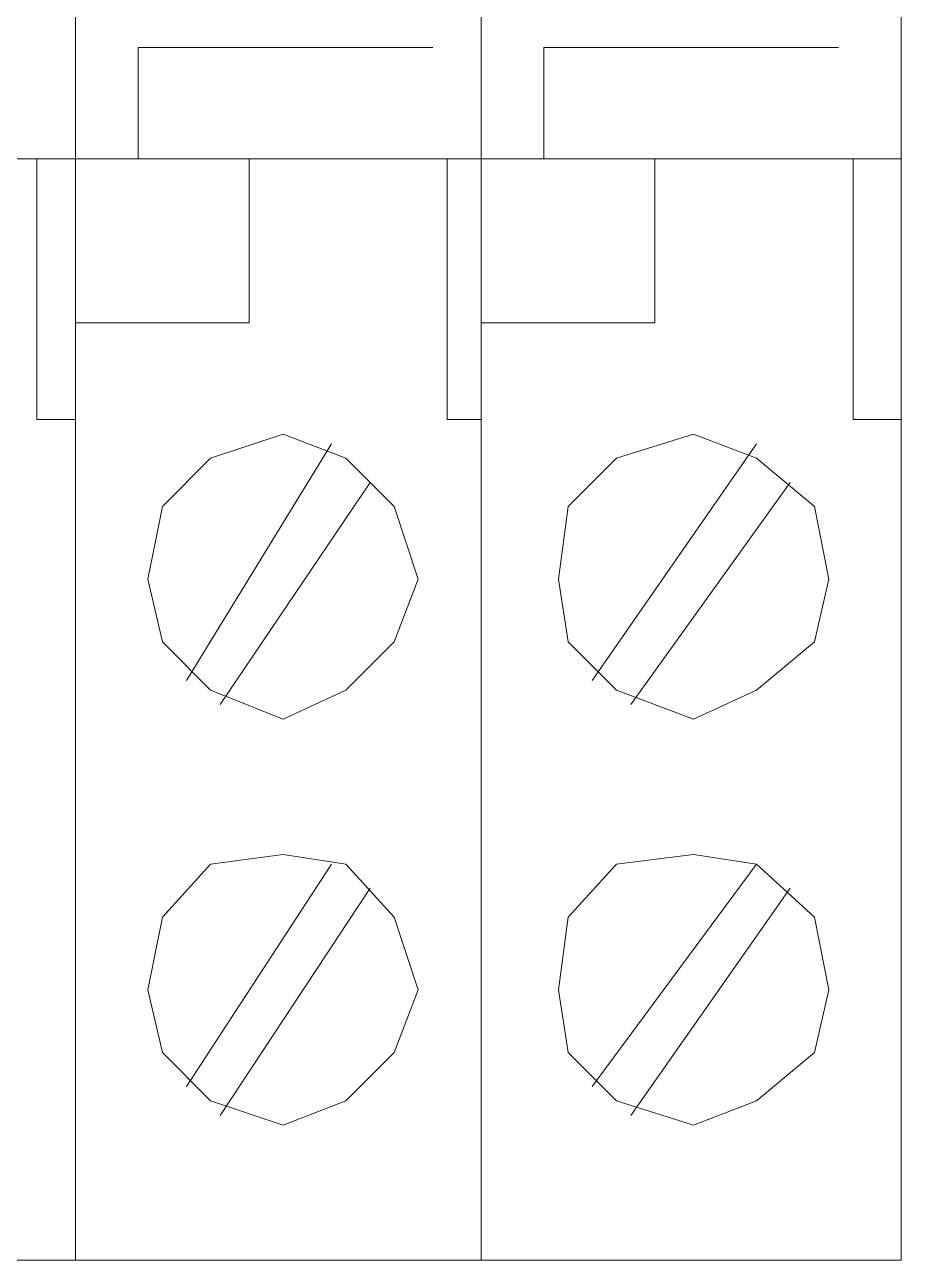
# Model space of a CAD drawing. Header units: millimetres. Extents: x 3 to 291, y 6 to 496.
# Drawn here: x 216.462 to 219.465, y 373.728 to 377.959 of the extents above; entities that cross this region are included whole.
import ezdxf

# ---------------------------------------------------------------- set-up
doc = ezdxf.new("R2010")
doc.units = ezdxf.units.MM
doc.layers.get('0').update_dxf_attribs({"linetype": 'CONTINUOUS'})

msp = doc.modelspace()

# ---------------------------------------------------------------- linework, layer by layer
at = {"color": 7, "linetype": 'Continuous', "lineweight": 20}
for points in [[(215.2297, 381.5533), (216.636, 381.5533), (216.636, 373.7277), (215.2297, 373.7277)], [(215.2297, 381.5533), (216.636, 381.5533), (216.636, 373.7277), (215.2297, 373.7277)], [(215.2297, 381.5533), (216.636, 381.5533), (216.636, 373.7277), (215.2297, 373.7277)], [(215.2297, 381.5533), (216.636, 381.5533), (216.636, 373.7277), (215.2297, 373.7277)], [(215.2297, 381.5533), (216.636, 381.5533), (216.636, 373.7277), (215.2297, 373.7277)], [(215.2297, 381.5533), (216.636, 381.5533), (216.636, 373.7277), (215.2297, 373.7277)], [(215.2297, 381.5533), (216.636, 381.5533), (216.636, 373.7277), (215.2297, 373.7277)], [(215.2297, 381.5533), (216.636, 381.5533), (216.636, 373.7277), (215.2297, 373.7277)], [(215.2297, 381.5533), (216.636, 381.5533), (216.636, 373.7277), (215.2297, 373.7277)], [(215.2297, 381.5533), (216.636, 381.5533), (216.636, 373.7277), (215.2297, 373.7277)], [(215.2297, 381.5533), (216.636, 381.5533), (216.636, 373.7277), (215.2297, 373.7277)], [(215.2297, 381.5533), (216.636, 381.5533), (216.636, 373.7277), (215.2297, 373.7277)], [(215.2297, 381.5533), (216.636, 381.5533), (216.636, 373.7277), (215.2297, 373.7277)], [(215.2297, 381.5533), (216.636, 381.5533), (216.636, 373.7277), (215.2297, 373.7277)], [(215.2297, 381.5533), (216.636, 381.5533), (216.636, 373.7277), (215.2297, 373.7277)], [(215.2297, 381.5533), (216.636, 381.5533), (216.636, 373.7277), (215.2297, 373.7277)], [(215.2297, 381.5533), (216.636, 381.5533), (216.636, 373.7277), (215.2297, 373.7277)], [(215.2297, 381.5533), (216.636, 381.5533), (216.636, 373.7277), (215.2297, 373.7277)], [(215.2297, 381.5533), (216.636, 381.5533), (216.636, 373.7277), (215.2297, 373.7277)], [(215.2297, 381.5533), (216.636, 381.5533), (216.636, 373.7277), (215.2297, 373.7277)], [(216.636, 381.5533), (218.0257, 381.5533), (218.0257, 373.7277), (216.636, 373.7277)], [(216.636, 381.5533), (218.0257, 381.5533), (218.0257, 373.7277), (216.636, 373.7277)], [(216.636, 381.5533), (218.0257, 381.5533), (218.0257, 373.7277), (216.636, 373.7277)], [(216.636, 381.5533), (218.0257, 381.5533), (218.0257, 373.7277), (216.636, 373.7277)], [(216.636, 381.5533), (218.0257, 381.5533), (218.0257, 373.7277), (216.636, 373.7277)], [(216.636, 381.5533), (218.0257, 381.5533), (218.0257, 373.7277), (216.636, 373.7277)], [(216.636, 381.5533), (218.0257, 381.5533), (218.0257, 373.7277), (216.636, 373.7277)], [(216.636, 381.5533), (218.0257, 381.5533), (218.0257, 373.7277), (216.636, 373.7277)], [(216.636, 381.5533), (218.0257, 381.5533), (218.0257, 373.7277), (216.636, 373.7277)], [(216.636, 381.5533), (218.0257, 381.5533), (218.0257, 373.7277), (216.636, 373.7277)], [(216.636, 381.5533), (218.0257, 381.5533), (218.0257, 373.7277), (216.636, 373.7277)], [(216.636, 381.5533), (218.0257, 381.5533), (218.0257, 373.7277), (216.636, 373.7277)], [(216.636, 381.5533), (218.0257, 381.5533), (218.0257, 373.7277), (216.636, 373.7277)], [(216.636, 381.5533), (218.0257, 381.5533), (218.0257, 373.7277), (216.636, 373.7277)], [(216.636, 381.5533), (218.0257, 381.5533), (218.0257, 373.7277), (216.636, 373.7277)], [(216.636, 381.5533), (218.0257, 381.5533), (218.0257, 373.7277), (216.636, 373.7277)], [(216.636, 381.5533), (218.0257, 381.5533), (218.0257, 373.7277), (216.636, 373.7277)], [(216.636, 381.5533), (218.0257, 381.5533), (218.0257, 373.7277), (216.636, 373.7277)], [(216.636, 381.5533), (218.0257, 381.5533), (218.0257, 373.7277), (216.636, 373.7277)], [(216.636, 381.5533), (218.0257, 381.5533), (218.0257, 373.7277), (216.636, 373.7277)], [(218.0257, 381.5533), (219.4651, 381.5533), (219.4651, 373.7277), (218.0257, 373.7277)], [(218.0257, 381.5533), (219.4651, 381.5533), (219.4651, 373.7277), (218.0257, 373.7277)], [(218.0257, 381.5533), (219.4651, 381.5533), (219.4651, 373.7277), (218.0257, 373.7277)], [(218.0257, 381.5533), (219.4651, 381.5533), (219.4651, 373.7277), (218.0257, 373.7277)], [(218.0257, 381.5533), (219.4651, 381.5533), (219.4651, 373.7277), (218.0257, 373.7277)], [(218.0257, 381.5533), (219.4651, 381.5533), (219.4651, 373.7277), (218.0257, 373.7277)], [(218.0257, 381.5533), (219.4651, 381.5533), (219.4651, 373.7277), (218.0257, 373.7277)], [(218.0257, 381.5533), (219.4651, 381.5533), (219.4651, 373.7277), (218.0257, 373.7277)], [(218.0257, 381.5533), (219.4651, 381.5533), (219.4651, 373.7277), (218.0257, 373.7277)], [(218.0257, 381.5533), (219.4651, 381.5533), (219.4651, 373.7277), (218.0257, 373.7277)], [(218.0257, 381.5533), (219.4651, 381.5533), (219.4651, 373.7277), (218.0257, 373.7277)], [(218.0257, 381.5533), (219.4651, 381.5533), (219.4651, 373.7277), (218.0257, 373.7277)], [(218.0257, 381.5533), (219.4651, 381.5533), (219.4651, 373.7277), (218.0257, 373.7277)], [(218.0257, 381.5533), (219.4651, 381.5533), (219.4651, 373.7277), (218.0257, 373.7277)], [(218.0257, 381.5533), (219.4651, 381.5533), (219.4651, 373.7277), (218.0257, 373.7277)], [(218.0257, 381.5533), (219.4651, 381.5533), (219.4651, 373.7277), (218.0257, 373.7277)], [(218.0257, 381.5533), (219.4651, 381.5533), (219.4651, 373.7277), (218.0257, 373.7277)], [(218.0257, 381.5533), (219.4651, 381.5533), (219.4651, 373.7277), (218.0257, 373.7277)], [(218.0257, 381.5533), (219.4651, 381.5533), (219.4651, 373.7277), (218.0257, 373.7277)], [(218.0257, 381.5533), (219.4651, 381.5533), (219.4651, 373.7277), (218.0257, 373.7277)], [(215.2297, 373.7277), (216.636, 373.7277), (216.636, 377.4998), (215.2297, 377.4998)], [(215.2297, 373.7277), (216.636, 373.7277), (216.636, 377.4998), (215.2297, 377.4998)], [(215.2297, 373.7277), (216.636, 373.7277), (216.636, 377.4998), (215.2297, 377.4998)], [(215.2297, 373.7277), (216.636, 373.7277), (216.636, 377.4998), (215.2297, 377.4998)], [(215.2297, 373.7277), (216.636, 373.7277), (216.636, 377.4998), (215.2297, 377.4998)], [(215.2297, 373.7277), (216.636, 373.7277), (216.636, 377.4998), (215.2297, 377.4998)], [(215.2297, 373.7277), (216.636, 373.7277), (216.636, 377.4998), (215.2297, 377.4998)], [(215.2297, 373.7277), (216.636, 373.7277), (216.636, 377.4998), (215.2297, 377.4998)], [(215.2297, 373.7277), (216.636, 373.7277), (216.636, 377.4998), (215.2297, 377.4998)], [(215.2297, 373.7277), (216.636, 373.7277), (216.636, 377.4998), (215.2297, 377.4998)], [(215.2297, 373.7277), (216.636, 373.7277), (216.636, 377.4998), (215.2297, 377.4998)], [(215.2297, 373.7277), (216.636, 373.7277), (216.636, 377.4998), (215.2297, 377.4998)], [(215.2297, 373.7277), (216.636, 373.7277), (216.636, 377.4998), (215.2297, 377.4998)], [(215.2297, 373.7277), (216.636, 373.7277), (216.636, 377.4998), (215.2297, 377.4998)], [(215.2297, 373.7277), (216.636, 373.7277), (216.636, 377.4998), (215.2297, 377.4998)], [(215.2297, 373.7277), (216.636, 373.7277), (216.636, 377.4998), (215.2297, 377.4998)], [(215.2297, 373.7277), (216.636, 373.7277), (216.636, 377.4998), (215.2297, 377.4998)], [(215.2297, 373.7277), (216.636, 373.7277), (216.636, 377.4998), (215.2297, 377.4998)], [(215.2297, 373.7277), (216.636, 373.7277), (216.636, 377.4998), (215.2297, 377.4998)], [(215.2297, 373.7277), (216.636, 373.7277), (216.636, 377.4998), (215.2297, 377.4998)], [(216.636, 377.4998), (216.5036, 377.4998), (216.5036, 376.6064), (216.636, 376.6064)], [(216.636, 377.4998), (216.5036, 377.4998), (216.5036, 376.6064), (216.636, 376.6064)], [(216.636, 377.4998), (216.5036, 377.4998), (216.5036, 376.6064), (216.636, 376.6064)], [(216.636, 377.4998), (216.5036, 377.4998), (216.5036, 376.6064), (216.636, 376.6064)], [(216.636, 377.4998), (216.5036, 377.4998), (216.5036, 376.6064), (216.636, 376.6064)], [(216.636, 377.4998), (216.5036, 377.4998), (216.5036, 376.6064), (216.636, 376.6064)], [(216.636, 377.4998), (216.5036, 377.4998), (216.5036, 376.6064), (216.636, 376.6064)], [(216.636, 377.4998), (216.5036, 377.4998), (216.5036, 376.6064), (216.636, 376.6064)], [(216.636, 377.4998), (216.5036, 377.4998), (216.5036, 376.6064), (216.636, 376.6064)], [(216.636, 377.4998), (216.5036, 377.4998), (216.5036, 376.6064), (216.636, 376.6064)], [(216.636, 377.4998), (216.5036, 377.4998), (216.5036, 376.6064), (216.636, 376.6064)], [(216.636, 377.4998), (216.5036, 377.4998), (216.5036, 376.6064), (216.636, 376.6064)], [(216.636, 377.4998), (216.5036, 377.4998), (216.5036, 376.6064), (216.636, 376.6064)], [(216.636, 377.4998), (216.5036, 377.4998), (216.5036, 376.6064), (216.636, 376.6064)], [(216.636, 377.4998), (216.5036, 377.4998), (216.5036, 376.6064), (216.636, 376.6064)], [(216.636, 377.4998), (216.5036, 377.4998), (216.5036, 376.6064), (216.636, 376.6064)], [(216.636, 377.4998), (216.5036, 377.4998), (216.5036, 376.6064), (216.636, 376.6064)], [(216.636, 377.4998), (216.5036, 377.4998), (216.5036, 376.6064), (216.636, 376.6064)], [(216.636, 377.4998), (216.5036, 377.4998), (216.5036, 376.6064), (216.636, 376.6064)], [(216.636, 377.4998), (216.5036, 377.4998), (216.5036, 376.6064), (216.636, 376.6064)], [(216.636, 373.7277), (218.0257, 373.7277), (218.0257, 377.4998), (216.636, 377.4998)], [(216.636, 377.4998), (217.2316, 377.4998), (217.2316, 376.9373), (216.636, 376.9373)], [(216.636, 373.7277), (218.0257, 373.7277), (218.0257, 377.4998), (216.636, 377.4998)], [(216.636, 377.4998), (217.2316, 377.4998), (217.2316, 376.9373), (216.636, 376.9373)], [(216.636, 373.7277), (218.0257, 373.7277), (218.0257, 377.4998), (216.636, 377.4998)], [(216.636, 377.4998), (217.2316, 377.4998), (217.2316, 376.9373), (216.636, 376.9373)], [(216.636, 373.7277), (218.0257, 373.7277), (218.0257, 377.4998), (216.636, 377.4998)], [(216.636, 377.4998), (217.2316, 377.4998), (217.2316, 376.9373), (216.636, 376.9373)], [(216.636, 373.7277), (218.0257, 373.7277), (218.0257, 377.4998), (216.636, 377.4998)], [(216.636, 377.4998), (217.2316, 377.4998), (217.2316, 376.9373), (216.636, 376.9373)], [(216.636, 373.7277), (218.0257, 373.7277), (218.0257, 377.4998), (216.636, 377.4998)], [(216.636, 377.4998), (217.2316, 377.4998), (217.2316, 376.9373), (216.636, 376.9373)], [(216.636, 373.7277), (218.0257, 373.7277), (218.0257, 377.4998), (216.636, 377.4998)], [(216.636, 377.4998), (217.2316, 377.4998), (217.2316, 376.9373), (216.636, 376.9373)], [(216.636, 373.7277), (218.0257, 373.7277), (218.0257, 377.4998), (216.636, 377.4998)], [(216.636, 377.4998), (217.2316, 377.4998), (217.2316, 376.9373), (216.636, 376.9373)], [(216.636, 373.7277), (218.0257, 373.7277), (218.0257, 377.4998), (216.636, 377.4998)], [(216.636, 377.4998), (217.2316, 377.4998), (217.2316, 376.9373), (216.636, 376.9373)], [(216.636, 373.7277), (218.0257, 373.7277), (218.0257, 377.4998), (216.636, 377.4998)], [(216.636, 377.4998), (217.2316, 377.4998), (217.2316, 376.9373), (216.636, 376.9373)], [(216.636, 373.7277), (218.0257, 373.7277), (218.0257, 377.4998), (216.636, 377.4998)], [(216.636, 377.4998), (217.2316, 377.4998), (217.2316, 376.9373), (216.636, 376.9373)], [(216.636, 373.7277), (218.0257, 373.7277), (218.0257, 377.4998), (216.636, 377.4998)], [(216.636, 377.4998), (217.2316, 377.4998), (217.2316, 376.9373), (216.636, 376.9373)], [(216.636, 373.7277), (218.0257, 373.7277), (218.0257, 377.4998), (216.636, 377.4998)], [(216.636, 377.4998), (217.2316, 377.4998), (217.2316, 376.9373), (216.636, 376.9373)], [(216.636, 373.7277), (218.0257, 373.7277), (218.0257, 377.4998), (216.636, 377.4998)], [(216.636, 377.4998), (217.2316, 377.4998), (217.2316, 376.9373), (216.636, 376.9373)], [(216.636, 373.7277), (218.0257, 373.7277), (218.0257, 377.4998), (216.636, 377.4998)], [(216.636, 377.4998), (217.2316, 377.4998), (217.2316, 376.9373), (216.636, 376.9373)], [(216.636, 373.7277), (218.0257, 373.7277), (218.0257, 377.4998), (216.636, 377.4998)], [(216.636, 377.4998), (217.2316, 377.4998), (217.2316, 376.9373), (216.636, 376.9373)], [(216.636, 373.7277), (218.0257, 373.7277), (218.0257, 377.4998), (216.636, 377.4998)], [(216.636, 377.4998), (217.2316, 377.4998), (217.2316, 376.9373), (216.636, 376.9373)], [(216.636, 373.7277), (218.0257, 373.7277), (218.0257, 377.4998), (216.636, 377.4998)], [(216.636, 377.4998), (217.2316, 377.4998), (217.2316, 376.9373), (216.636, 376.9373)], [(216.636, 373.7277), (218.0257, 373.7277), (218.0257, 377.4998), (216.636, 377.4998)], [(216.636, 377.4998), (217.2316, 377.4998), (217.2316, 376.9373), (216.636, 376.9373)], [(216.636, 373.7277), (218.0257, 373.7277), (218.0257, 377.4998), (216.636, 377.4998)], [(216.636, 377.4998), (217.2316, 377.4998), (217.2316, 376.9373), (216.636, 376.9373)], [(218.0257, 377.4998), (217.9099, 377.4998), (217.9099, 376.6064), (218.0257, 376.6064)], [(218.0257, 377.4998), (217.9099, 377.4998), (217.9099, 376.6064), (218.0257, 376.6064)], [(218.0257, 377.4998), (217.9099, 377.4998), (217.9099, 376.6064), (218.0257, 376.6064)], [(218.0257, 377.4998), (217.9099, 377.4998), (217.9099, 376.6064), (218.0257, 376.6064)], [(218.0257, 377.4998), (217.9099, 377.4998), (217.9099, 376.6064), (218.0257, 376.6064)], [(218.0257, 377.4998), (217.9099, 377.4998), (217.9099, 376.6064), (218.0257, 376.6064)], [(218.0257, 377.4998), (217.9099, 377.4998), (217.9099, 376.6064), (218.0257, 376.6064)], [(218.0257, 377.4998), (217.9099, 377.4998), (217.9099, 376.6064), (218.0257, 376.6064)], [(218.0257, 377.4998), (217.9099, 377.4998), (217.9099, 376.6064), (218.0257, 376.6064)], [(218.0257, 377.4998), (217.9099, 377.4998), (217.9099, 376.6064), (218.0257, 376.6064)], [(218.0257, 377.4998), (217.9099, 377.4998), (217.9099, 376.6064), (218.0257, 376.6064)], [(218.0257, 377.4998), (217.9099, 377.4998), (217.9099, 376.6064), (218.0257, 376.6064)], [(218.0257, 377.4998), (217.9099, 377.4998), (217.9099, 376.6064), (218.0257, 376.6064)], [(218.0257, 377.4998), (217.9099, 377.4998), (217.9099, 376.6064), (218.0257, 376.6064)], [(218.0257, 377.4998), (217.9099, 377.4998), (217.9099, 376.6064), (218.0257, 376.6064)], [(218.0257, 377.4998), (217.9099, 377.4998), (217.9099, 376.6064), (218.0257, 376.6064)], [(218.0257, 377.4998), (217.9099, 377.4998), (217.9099, 376.6064), (218.0257, 376.6064)], [(218.0257, 377.4998), (217.9099, 377.4998), (217.9099, 376.6064), (218.0257, 376.6064)], [(218.0257, 377.4998), (217.9099, 377.4998), (217.9099, 376.6064), (218.0257, 376.6064)], [(218.0257, 377.4998), (217.9099, 377.4998), (217.9099, 376.6064), (218.0257, 376.6064)], [(218.0257, 373.7277), (219.4651, 373.7277), (219.4651, 377.4998), (218.0257, 377.4998)], [(218.0257, 377.4998), (218.6213, 377.4998), (218.6213, 376.9373), (218.0257, 376.9373)], [(218.0257, 373.7277), (219.4651, 373.7277), (219.4651, 377.4998), (218.0257, 377.4998)], [(218.0257, 377.4998), (218.6213, 377.4998), (218.6213, 376.9373), (218.0257, 376.9373)], [(218.0257, 373.7277), (219.4651, 373.7277), (219.4651, 377.4998), (218.0257, 377.4998)], [(218.0257, 377.4998), (218.6213, 377.4998), (218.6213, 376.9373), (218.0257, 376.9373)], [(218.0257, 373.7277), (219.4651, 373.7277), (219.4651, 377.4998), (218.0257, 377.4998)], [(218.0257, 377.4998), (218.6213, 377.4998), (218.6213, 376.9373), (218.0257, 376.9373)], [(218.0257, 373.7277), (219.4651, 373.7277), (219.4651, 377.4998), (218.0257, 377.4998)], [(218.0257, 377.4998), (218.6213, 377.4998), (218.6213, 376.9373), (218.0257, 376.9373)], [(218.0257, 373.7277), (219.4651, 373.7277), (219.4651, 377.4998), (218.0257, 377.4998)], [(218.0257, 377.4998), (218.6213, 377.4998), (218.6213, 376.9373), (218.0257, 376.9373)], [(218.0257, 373.7277), (219.4651, 373.7277), (219.4651, 377.4998), (218.0257, 377.4998)], [(218.0257, 377.4998), (218.6213, 377.4998), (218.6213, 376.9373), (218.0257, 376.9373)], [(218.0257, 373.7277), (219.4651, 373.7277), (219.4651, 377.4998), (218.0257, 377.4998)], [(218.0257, 377.4998), (218.6213, 377.4998), (218.6213, 376.9373), (218.0257, 376.9373)], [(218.0257, 373.7277), (219.4651, 373.7277), (219.4651, 377.4998), (218.0257, 377.4998)], [(218.0257, 377.4998), (218.6213, 377.4998), (218.6213, 376.9373), (218.0257, 376.9373)], [(218.0257, 373.7277), (219.4651, 373.7277), (219.4651, 377.4998), (218.0257, 377.4998)], [(218.0257, 377.4998), (218.6213, 377.4998), (218.6213, 376.9373), (218.0257, 376.9373)], [(218.0257, 373.7277), (219.4651, 373.7277), (219.4651, 377.4998), (218.0257, 377.4998)], [(218.0257, 377.4998), (218.6213, 377.4998), (218.6213, 376.9373), (218.0257, 376.9373)], [(218.0257, 373.7277), (219.4651, 373.7277), (219.4651, 377.4998), (218.0257, 377.4998)], [(218.0257, 377.4998), (218.6213, 377.4998), (218.6213, 376.9373), (218.0257, 376.9373)], [(218.0257, 373.7277), (219.4651, 373.7277), (219.4651, 377.4998), (218.0257, 377.4998)], [(218.0257, 377.4998), (218.6213, 377.4998), (218.6213, 376.9373), (218.0257, 376.9373)], [(218.0257, 373.7277), (219.4651, 373.7277), (219.4651, 377.4998), (218.0257, 377.4998)], [(218.0257, 377.4998), (218.6213, 377.4998), (218.6213, 376.9373), (218.0257, 376.9373)], [(218.0257, 373.7277), (219.4651, 373.7277), (219.4651, 377.4998), (218.0257, 377.4998)], [(218.0257, 377.4998), (218.6213, 377.4998), (218.6213, 376.9373), (218.0257, 376.9373)], [(218.0257, 373.7277), (219.4651, 373.7277), (219.4651, 377.4998), (218.0257, 377.4998)], [(218.0257, 377.4998), (218.6213, 377.4998), (218.6213, 376.9373), (218.0257, 376.9373)], [(218.0257, 373.7277), (219.4651, 373.7277), (219.4651, 377.4998), (218.0257, 377.4998)], [(218.0257, 377.4998), (218.6213, 377.4998), (218.6213, 376.9373), (218.0257, 376.9373)], [(218.0257, 373.7277), (219.4651, 373.7277), (219.4651, 377.4998), (218.0257, 377.4998)], [(218.0257, 377.4998), (218.6213, 377.4998), (218.6213, 376.9373), (218.0257, 376.9373)], [(218.0257, 373.7277), (219.4651, 373.7277), (219.4651, 377.4998), (218.0257, 377.4998)], [(218.0257, 377.4998), (218.6213, 377.4998), (218.6213, 376.9373), (218.0257, 376.9373)], [(218.0257, 373.7277), (219.4651, 373.7277), (219.4651, 377.4998), (218.0257, 377.4998)], [(218.0257, 377.4998), (218.6213, 377.4998), (218.6213, 376.9373), (218.0257, 376.9373)], [(219.4651, 377.4998), (219.2997, 377.4998), (219.2997, 376.6064), (219.4651, 376.6064)], [(219.4651, 377.4998), (219.2997, 377.4998), (219.2997, 376.6064), (219.4651, 376.6064)], [(219.4651, 377.4998), (219.2997, 377.4998), (219.2997, 376.6064), (219.4651, 376.6064)], [(219.4651, 377.4998), (219.2997, 377.4998), (219.2997, 376.6064), (219.4651, 376.6064)], [(219.4651, 377.4998), (219.2997, 377.4998), (219.2997, 376.6064), (219.4651, 376.6064)], [(219.4651, 377.4998), (219.2997, 377.4998), (219.2997, 376.6064), (219.4651, 376.6064)], [(219.4651, 377.4998), (219.2997, 377.4998), (219.2997, 376.6064), (219.4651, 376.6064)], [(219.4651, 377.4998), (219.2997, 377.4998), (219.2997, 376.6064), (219.4651, 376.6064)], [(219.4651, 377.4998), (219.2997, 377.4998), (219.2997, 376.6064), (219.4651, 376.6064)], [(219.4651, 377.4998), (219.2997, 377.4998), (219.2997, 376.6064), (219.4651, 376.6064)], [(219.4651, 377.4998), (219.2997, 377.4998), (219.2997, 376.6064), (219.4651, 376.6064)], [(219.4651, 377.4998), (219.2997, 377.4998), (219.2997, 376.6064), (219.4651, 376.6064)], [(219.4651, 377.4998), (219.2997, 377.4998), (219.2997, 376.6064), (219.4651, 376.6064)], [(219.4651, 377.4998), (219.2997, 377.4998), (219.2997, 376.6064), (219.4651, 376.6064)], [(219.4651, 377.4998), (219.2997, 377.4998), (219.2997, 376.6064), (219.4651, 376.6064)], [(219.4651, 377.4998), (219.2997, 377.4998), (219.2997, 376.6064), (219.4651, 376.6064)], [(219.4651, 377.4998), (219.2997, 377.4998), (219.2997, 376.6064), (219.4651, 376.6064)], [(219.4651, 377.4998), (219.2997, 377.4998), (219.2997, 376.6064), (219.4651, 376.6064)], [(219.4651, 377.4998), (219.2997, 377.4998), (219.2997, 376.6064), (219.4651, 376.6064)], [(219.4651, 377.4998), (219.2997, 377.4998), (219.2997, 376.6064), (219.4651, 376.6064)], [(217.8106, 376.0605), (217.7279, 376.3086), (217.5625, 376.4741), (217.3474, 376.5568), (217.0992, 376.4741), (216.9338, 376.3086), (216.8841, 376.0605), (216.9338, 375.8454), (217.0992, 375.6799), (217.3474, 375.5807), (217.5625, 375.6799), (217.7279, 375.8454)], [(217.8106, 376.0605), (217.7279, 376.3086), (217.5625, 376.4741), (217.3474, 376.5568), (217.0992, 376.4741), (216.9338, 376.3086), (216.8841, 376.0605), (216.9338, 375.8454), (217.0992, 375.6799), (217.3474, 375.5807), (217.5625, 375.6799), (217.7279, 375.8454)], [(217.8106, 376.0605), (217.7279, 376.3086), (217.5625, 376.4741), (217.3474, 376.5568), (217.0992, 376.4741), (216.9338, 376.3086), (216.8841, 376.0605), (216.9338, 375.8454), (217.0992, 375.6799), (217.3474, 375.5807), (217.5625, 375.6799), (217.7279, 375.8454)], [(217.8106, 376.0605), (217.7279, 376.3086), (217.5625, 376.4741), (217.3474, 376.5568), (217.0992, 376.4741), (216.9338, 376.3086), (216.8841, 376.0605), (216.9338, 375.8454), (217.0992, 375.6799), (217.3474, 375.5807), (217.5625, 375.6799), (217.7279, 375.8454)], [(217.8106, 376.0605), (217.7279, 376.3086), (217.5625, 376.4741), (217.3474, 376.5568), (217.0992, 376.4741), (216.9338, 376.3086), (216.8841, 376.0605), (216.9338, 375.8454), (217.0992, 375.6799), (217.3474, 375.5807), (217.5625, 375.6799), (217.7279, 375.8454)], [(217.8106, 376.0605), (217.7279, 376.3086), (217.5625, 376.4741), (217.3474, 376.5568), (217.0992, 376.4741), (216.9338, 376.3086), (216.8841, 376.0605), (216.9338, 375.8454), (217.0992, 375.6799), (217.3474, 375.5807), (217.5625, 375.6799), (217.7279, 375.8454)], [(217.8106, 376.0605), (217.7279, 376.3086), (217.5625, 376.4741), (217.3474, 376.5568), (217.0992, 376.4741), (216.9338, 376.3086), (216.8841, 376.0605), (216.9338, 375.8454), (217.0992, 375.6799), (217.3474, 375.5807), (217.5625, 375.6799), (217.7279, 375.8454)], [(217.8106, 376.0605), (217.7279, 376.3086), (217.5625, 376.4741), (217.3474, 376.5568), (217.0992, 376.4741), (216.9338, 376.3086), (216.8841, 376.0605), (216.9338, 375.8454), (217.0992, 375.6799), (217.3474, 375.5807), (217.5625, 375.6799), (217.7279, 375.8454)], [(217.8106, 376.0605), (217.7279, 376.3086), (217.5625, 376.4741), (217.3474, 376.5568), (217.0992, 376.4741), (216.9338, 376.3086), (216.8841, 376.0605), (216.9338, 375.8454), (217.0992, 375.6799), (217.3474, 375.5807), (217.5625, 375.6799), (217.7279, 375.8454)], [(217.8106, 376.0605), (217.7279, 376.3086), (217.5625, 376.4741), (217.3474, 376.5568), (217.0992, 376.4741), (216.9338, 376.3086), (216.8841, 376.0605), (216.9338, 375.8454), (217.0992, 375.6799), (217.3474, 375.5807), (217.5625, 375.6799), (217.7279, 375.8454)], [(217.8106, 376.0605), (217.7279, 376.3086), (217.5625, 376.4741), (217.3474, 376.5568), (217.0992, 376.4741), (216.9338, 376.3086), (216.8841, 376.0605), (216.9338, 375.8454), (217.0992, 375.6799), (217.3474, 375.5807), (217.5625, 375.6799), (217.7279, 375.8454)], [(217.8106, 376.0605), (217.7279, 376.3086), (217.5625, 376.4741), (217.3474, 376.5568), (217.0992, 376.4741), (216.9338, 376.3086), (216.8841, 376.0605), (216.9338, 375.8454), (217.0992, 375.6799), (217.3474, 375.5807), (217.5625, 375.6799), (217.7279, 375.8454)], [(217.8106, 376.0605), (217.7279, 376.3086), (217.5625, 376.4741), (217.3474, 376.5568), (217.0992, 376.4741), (216.9338, 376.3086), (216.8841, 376.0605), (216.9338, 375.8454), (217.0992, 375.6799), (217.3474, 375.5807), (217.5625, 375.6799), (217.7279, 375.8454)], [(217.8106, 376.0605), (217.7279, 376.3086), (217.5625, 376.4741), (217.3474, 376.5568), (217.0992, 376.4741), (216.9338, 376.3086), (216.8841, 376.0605), (216.9338, 375.8454), (217.0992, 375.6799), (217.3474, 375.5807), (217.5625, 375.6799), (217.7279, 375.8454)], [(217.8106, 376.0605), (217.7279, 376.3086), (217.5625, 376.4741), (217.3474, 376.5568), (217.0992, 376.4741), (216.9338, 376.3086), (216.8841, 376.0605), (216.9338, 375.8454), (217.0992, 375.6799), (217.3474, 375.5807), (217.5625, 375.6799), (217.7279, 375.8454)], [(217.8106, 376.0605), (217.7279, 376.3086), (217.5625, 376.4741), (217.3474, 376.5568), (217.0992, 376.4741), (216.9338, 376.3086), (216.8841, 376.0605), (216.9338, 375.8454), (217.0992, 375.6799), (217.3474, 375.5807), (217.5625, 375.6799), (217.7279, 375.8454)], [(217.8106, 376.0605), (217.7279, 376.3086), (217.5625, 376.4741), (217.3474, 376.5568), (217.0992, 376.4741), (216.9338, 376.3086), (216.8841, 376.0605), (216.9338, 375.8454), (217.0992, 375.6799), (217.3474, 375.5807), (217.5625, 375.6799), (217.7279, 375.8454)], [(217.8106, 376.0605), (217.7279, 376.3086), (217.5625, 376.4741), (217.3474, 376.5568), (217.0992, 376.4741), (216.9338, 376.3086), (216.8841, 376.0605), (216.9338, 375.8454), (217.0992, 375.6799), (217.3474, 375.5807), (217.5625, 375.6799), (217.7279, 375.8454)], [(217.8106, 376.0605), (217.7279, 376.3086), (217.5625, 376.4741), (217.3474, 376.5568), (217.0992, 376.4741), (216.9338, 376.3086), (216.8841, 376.0605), (216.9338, 375.8454), (217.0992, 375.6799), (217.3474, 375.5807), (217.5625, 375.6799), (217.7279, 375.8454)], [(217.8106, 376.0605), (217.7279, 376.3086), (217.5625, 376.4741), (217.3474, 376.5568), (217.0992, 376.4741), (216.9338, 376.3086), (216.8841, 376.0605), (216.9338, 375.8454), (217.0992, 375.6799), (217.3474, 375.5807), (217.5625, 375.6799), (217.7279, 375.8454)], [(219.2169, 376.0605), (219.1673, 376.3086), (218.9688, 376.4741), (218.7537, 376.5568), (218.489, 376.4741), (218.3235, 376.3086), (218.2904, 376.0605), (218.3235, 375.8454), (218.489, 375.6799), (218.7537, 375.5807), (218.9688, 375.6799), (219.1673, 375.8454)], [(219.2169, 376.0605), (219.1673, 376.3086), (218.9688, 376.4741), (218.7537, 376.5568), (218.489, 376.4741), (218.3235, 376.3086), (218.2904, 376.0605), (218.3235, 375.8454), (218.489, 375.6799), (218.7537, 375.5807), (218.9688, 375.6799), (219.1673, 375.8454)], [(219.2169, 376.0605), (219.1673, 376.3086), (218.9688, 376.4741), (218.7537, 376.5568), (218.489, 376.4741), (218.3235, 376.3086), (218.2904, 376.0605), (218.3235, 375.8454), (218.489, 375.6799), (218.7537, 375.5807), (218.9688, 375.6799), (219.1673, 375.8454)], [(219.2169, 376.0605), (219.1673, 376.3086), (218.9688, 376.4741), (218.7537, 376.5568), (218.489, 376.4741), (218.3235, 376.3086), (218.2904, 376.0605), (218.3235, 375.8454), (218.489, 375.6799), (218.7537, 375.5807), (218.9688, 375.6799), (219.1673, 375.8454)], [(219.2169, 376.0605), (219.1673, 376.3086), (218.9688, 376.4741), (218.7537, 376.5568), (218.489, 376.4741), (218.3235, 376.3086), (218.2904, 376.0605), (218.3235, 375.8454), (218.489, 375.6799), (218.7537, 375.5807), (218.9688, 375.6799), (219.1673, 375.8454)], [(219.2169, 376.0605), (219.1673, 376.3086), (218.9688, 376.4741), (218.7537, 376.5568), (218.489, 376.4741), (218.3235, 376.3086), (218.2904, 376.0605), (218.3235, 375.8454), (218.489, 375.6799), (218.7537, 375.5807), (218.9688, 375.6799), (219.1673, 375.8454)], [(219.2169, 376.0605), (219.1673, 376.3086), (218.9688, 376.4741), (218.7537, 376.5568), (218.489, 376.4741), (218.3235, 376.3086), (218.2904, 376.0605), (218.3235, 375.8454), (218.489, 375.6799), (218.7537, 375.5807), (218.9688, 375.6799), (219.1673, 375.8454)], [(219.2169, 376.0605), (219.1673, 376.3086), (218.9688, 376.4741), (218.7537, 376.5568), (218.489, 376.4741), (218.3235, 376.3086), (218.2904, 376.0605), (218.3235, 375.8454), (218.489, 375.6799), (218.7537, 375.5807), (218.9688, 375.6799), (219.1673, 375.8454)], [(219.2169, 376.0605), (219.1673, 376.3086), (218.9688, 376.4741), (218.7537, 376.5568), (218.489, 376.4741), (218.3235, 376.3086), (218.2904, 376.0605), (218.3235, 375.8454), (218.489, 375.6799), (218.7537, 375.5807), (218.9688, 375.6799), (219.1673, 375.8454)], [(219.2169, 376.0605), (219.1673, 376.3086), (218.9688, 376.4741), (218.7537, 376.5568), (218.489, 376.4741), (218.3235, 376.3086), (218.2904, 376.0605), (218.3235, 375.8454), (218.489, 375.6799), (218.7537, 375.5807), (218.9688, 375.6799), (219.1673, 375.8454)], [(219.2169, 376.0605), (219.1673, 376.3086), (218.9688, 376.4741), (218.7537, 376.5568), (218.489, 376.4741), (218.3235, 376.3086), (218.2904, 376.0605), (218.3235, 375.8454), (218.489, 375.6799), (218.7537, 375.5807), (218.9688, 375.6799), (219.1673, 375.8454)], [(219.2169, 376.0605), (219.1673, 376.3086), (218.9688, 376.4741), (218.7537, 376.5568), (218.489, 376.4741), (218.3235, 376.3086), (218.2904, 376.0605), (218.3235, 375.8454), (218.489, 375.6799), (218.7537, 375.5807), (218.9688, 375.6799), (219.1673, 375.8454)], [(219.2169, 376.0605), (219.1673, 376.3086), (218.9688, 376.4741), (218.7537, 376.5568), (218.489, 376.4741), (218.3235, 376.3086), (218.2904, 376.0605), (218.3235, 375.8454), (218.489, 375.6799), (218.7537, 375.5807), (218.9688, 375.6799), (219.1673, 375.8454)], [(219.2169, 376.0605), (219.1673, 376.3086), (218.9688, 376.4741), (218.7537, 376.5568), (218.489, 376.4741), (218.3235, 376.3086), (218.2904, 376.0605), (218.3235, 375.8454), (218.489, 375.6799), (218.7537, 375.5807), (218.9688, 375.6799), (219.1673, 375.8454)], [(219.2169, 376.0605), (219.1673, 376.3086), (218.9688, 376.4741), (218.7537, 376.5568), (218.489, 376.4741), (218.3235, 376.3086), (218.2904, 376.0605), (218.3235, 375.8454), (218.489, 375.6799), (218.7537, 375.5807), (218.9688, 375.6799), (219.1673, 375.8454)], [(219.2169, 376.0605), (219.1673, 376.3086), (218.9688, 376.4741), (218.7537, 376.5568), (218.489, 376.4741), (218.3235, 376.3086), (218.2904, 376.0605), (218.3235, 375.8454), (218.489, 375.6799), (218.7537, 375.5807), (218.9688, 375.6799), (219.1673, 375.8454)], [(219.2169, 376.0605), (219.1673, 376.3086), (218.9688, 376.4741), (218.7537, 376.5568), (218.489, 376.4741), (218.3235, 376.3086), (218.2904, 376.0605), (218.3235, 375.8454), (218.489, 375.6799), (218.7537, 375.5807), (218.9688, 375.6799), (219.1673, 375.8454)], [(219.2169, 376.0605), (219.1673, 376.3086), (218.9688, 376.4741), (218.7537, 376.5568), (218.489, 376.4741), (218.3235, 376.3086), (218.2904, 376.0605), (218.3235, 375.8454), (218.489, 375.6799), (218.7537, 375.5807), (218.9688, 375.6799), (219.1673, 375.8454)], [(219.2169, 376.0605), (219.1673, 376.3086), (218.9688, 376.4741), (218.7537, 376.5568), (218.489, 376.4741), (218.3235, 376.3086), (218.2904, 376.0605), (218.3235, 375.8454), (218.489, 375.6799), (218.7537, 375.5807), (218.9688, 375.6799), (219.1673, 375.8454)], [(219.2169, 376.0605), (219.1673, 376.3086), (218.9688, 376.4741), (218.7537, 376.5568), (218.489, 376.4741), (218.3235, 376.3086), (218.2904, 376.0605), (218.3235, 375.8454), (218.489, 375.6799), (218.7537, 375.5807), (218.9688, 375.6799), (219.1673, 375.8454)], [(217.8106, 374.6542), (217.7279, 374.9023), (217.5625, 375.0843), (217.3474, 375.1174), (217.0992, 375.0843), (216.9338, 374.9023), (216.8841, 374.6542), (216.9338, 374.4391), (217.0992, 374.2736), (217.3474, 374.1909), (217.5625, 374.2736), (217.7279, 374.4391)], [(217.8106, 374.6542), (217.7279, 374.9023), (217.5625, 375.0843), (217.3474, 375.1174), (217.0992, 375.0843), (216.9338, 374.9023), (216.8841, 374.6542), (216.9338, 374.4391), (217.0992, 374.2736), (217.3474, 374.1909), (217.5625, 374.2736), (217.7279, 374.4391)], [(217.8106, 374.6542), (217.7279, 374.9023), (217.5625, 375.0843), (217.3474, 375.1174), (217.0992, 375.0843), (216.9338, 374.9023), (216.8841, 374.6542), (216.9338, 374.4391), (217.0992, 374.2736), (217.3474, 374.1909), (217.5625, 374.2736), (217.7279, 374.4391)], [(217.8106, 374.6542), (217.7279, 374.9023), (217.5625, 375.0843), (217.3474, 375.1174), (217.0992, 375.0843), (216.9338, 374.9023), (216.8841, 374.6542), (216.9338, 374.4391), (217.0992, 374.2736), (217.3474, 374.1909), (217.5625, 374.2736), (217.7279, 374.4391)], [(217.8106, 374.6542), (217.7279, 374.9023), (217.5625, 375.0843), (217.3474, 375.1174), (217.0992, 375.0843), (216.9338, 374.9023), (216.8841, 374.6542), (216.9338, 374.4391), (217.0992, 374.2736), (217.3474, 374.1909), (217.5625, 374.2736), (217.7279, 374.4391)], [(217.8106, 374.6542), (217.7279, 374.9023), (217.5625, 375.0843), (217.3474, 375.1174), (217.0992, 375.0843), (216.9338, 374.9023), (216.8841, 374.6542), (216.9338, 374.4391), (217.0992, 374.2736), (217.3474, 374.1909), (217.5625, 374.2736), (217.7279, 374.4391)], [(217.8106, 374.6542), (217.7279, 374.9023), (217.5625, 375.0843), (217.3474, 375.1174), (217.0992, 375.0843), (216.9338, 374.9023), (216.8841, 374.6542), (216.9338, 374.4391), (217.0992, 374.2736), (217.3474, 374.1909), (217.5625, 374.2736), (217.7279, 374.4391)], [(217.8106, 374.6542), (217.7279, 374.9023), (217.5625, 375.0843), (217.3474, 375.1174), (217.0992, 375.0843), (216.9338, 374.9023), (216.8841, 374.6542), (216.9338, 374.4391), (217.0992, 374.2736), (217.3474, 374.1909), (217.5625, 374.2736), (217.7279, 374.4391)], [(217.8106, 374.6542), (217.7279, 374.9023), (217.5625, 375.0843), (217.3474, 375.1174), (217.0992, 375.0843), (216.9338, 374.9023), (216.8841, 374.6542), (216.9338, 374.4391), (217.0992, 374.2736), (217.3474, 374.1909), (217.5625, 374.2736), (217.7279, 374.4391)], [(217.8106, 374.6542), (217.7279, 374.9023), (217.5625, 375.0843), (217.3474, 375.1174), (217.0992, 375.0843), (216.9338, 374.9023), (216.8841, 374.6542), (216.9338, 374.4391), (217.0992, 374.2736), (217.3474, 374.1909), (217.5625, 374.2736), (217.7279, 374.4391)], [(217.8106, 374.6542), (217.7279, 374.9023), (217.5625, 375.0843), (217.3474, 375.1174), (217.0992, 375.0843), (216.9338, 374.9023), (216.8841, 374.6542), (216.9338, 374.4391), (217.0992, 374.2736), (217.3474, 374.1909), (217.5625, 374.2736), (217.7279, 374.4391)], [(217.8106, 374.6542), (217.7279, 374.9023), (217.5625, 375.0843), (217.3474, 375.1174), (217.0992, 375.0843), (216.9338, 374.9023), (216.8841, 374.6542), (216.9338, 374.4391), (217.0992, 374.2736), (217.3474, 374.1909), (217.5625, 374.2736), (217.7279, 374.4391)], [(217.8106, 374.6542), (217.7279, 374.9023), (217.5625, 375.0843), (217.3474, 375.1174), (217.0992, 375.0843), (216.9338, 374.9023), (216.8841, 374.6542), (216.9338, 374.4391), (217.0992, 374.2736), (217.3474, 374.1909), (217.5625, 374.2736), (217.7279, 374.4391)], [(217.8106, 374.6542), (217.7279, 374.9023), (217.5625, 375.0843), (217.3474, 375.1174), (217.0992, 375.0843), (216.9338, 374.9023), (216.8841, 374.6542), (216.9338, 374.4391), (217.0992, 374.2736), (217.3474, 374.1909), (217.5625, 374.2736), (217.7279, 374.4391)], [(217.8106, 374.6542), (217.7279, 374.9023), (217.5625, 375.0843), (217.3474, 375.1174), (217.0992, 375.0843), (216.9338, 374.9023), (216.8841, 374.6542), (216.9338, 374.4391), (217.0992, 374.2736), (217.3474, 374.1909), (217.5625, 374.2736), (217.7279, 374.4391)], [(217.8106, 374.6542), (217.7279, 374.9023), (217.5625, 375.0843), (217.3474, 375.1174), (217.0992, 375.0843), (216.9338, 374.9023), (216.8841, 374.6542), (216.9338, 374.4391), (217.0992, 374.2736), (217.3474, 374.1909), (217.5625, 374.2736), (217.7279, 374.4391)], [(217.8106, 374.6542), (217.7279, 374.9023), (217.5625, 375.0843), (217.3474, 375.1174), (217.0992, 375.0843), (216.9338, 374.9023), (216.8841, 374.6542), (216.9338, 374.4391), (217.0992, 374.2736), (217.3474, 374.1909), (217.5625, 374.2736), (217.7279, 374.4391)], [(217.8106, 374.6542), (217.7279, 374.9023), (217.5625, 375.0843), (217.3474, 375.1174), (217.0992, 375.0843), (216.9338, 374.9023), (216.8841, 374.6542), (216.9338, 374.4391), (217.0992, 374.2736), (217.3474, 374.1909), (217.5625, 374.2736), (217.7279, 374.4391)], [(217.8106, 374.6542), (217.7279, 374.9023), (217.5625, 375.0843), (217.3474, 375.1174), (217.0992, 375.0843), (216.9338, 374.9023), (216.8841, 374.6542), (216.9338, 374.4391), (217.0992, 374.2736), (217.3474, 374.1909), (217.5625, 374.2736), (217.7279, 374.4391)], [(217.8106, 374.6542), (217.7279, 374.9023), (217.5625, 375.0843), (217.3474, 375.1174), (217.0992, 375.0843), (216.9338, 374.9023), (216.8841, 374.6542), (216.9338, 374.4391), (217.0992, 374.2736), (217.3474, 374.1909), (217.5625, 374.2736), (217.7279, 374.4391)], [(219.2169, 374.6542), (219.1673, 374.9023), (218.9688, 375.0843), (218.7537, 375.1174), (218.489, 375.0843), (218.3235, 374.9023), (218.2904, 374.6542), (218.3235, 374.4391), (218.489, 374.2736), (218.7537, 374.1909), (218.9688, 374.2736), (219.1673, 374.4391)], [(219.2169, 374.6542), (219.1673, 374.9023), (218.9688, 375.0843), (218.7537, 375.1174), (218.489, 375.0843), (218.3235, 374.9023), (218.2904, 374.6542), (218.3235, 374.4391), (218.489, 374.2736), (218.7537, 374.1909), (218.9688, 374.2736), (219.1673, 374.4391)], [(219.2169, 374.6542), (219.1673, 374.9023), (218.9688, 375.0843), (218.7537, 375.1174), (218.489, 375.0843), (218.3235, 374.9023), (218.2904, 374.6542), (218.3235, 374.4391), (218.489, 374.2736), (218.7537, 374.1909), (218.9688, 374.2736), (219.1673, 374.4391)], [(219.2169, 374.6542), (219.1673, 374.9023), (218.9688, 375.0843), (218.7537, 375.1174), (218.489, 375.0843), (218.3235, 374.9023), (218.2904, 374.6542), (218.3235, 374.4391), (218.489, 374.2736), (218.7537, 374.1909), (218.9688, 374.2736), (219.1673, 374.4391)], [(219.2169, 374.6542), (219.1673, 374.9023), (218.9688, 375.0843), (218.7537, 375.1174), (218.489, 375.0843), (218.3235, 374.9023), (218.2904, 374.6542), (218.3235, 374.4391), (218.489, 374.2736), (218.7537, 374.1909), (218.9688, 374.2736), (219.1673, 374.4391)], [(219.2169, 374.6542), (219.1673, 374.9023), (218.9688, 375.0843), (218.7537, 375.1174), (218.489, 375.0843), (218.3235, 374.9023), (218.2904, 374.6542), (218.3235, 374.4391), (218.489, 374.2736), (218.7537, 374.1909), (218.9688, 374.2736), (219.1673, 374.4391)], [(219.2169, 374.6542), (219.1673, 374.9023), (218.9688, 375.0843), (218.7537, 375.1174), (218.489, 375.0843), (218.3235, 374.9023), (218.2904, 374.6542), (218.3235, 374.4391), (218.489, 374.2736), (218.7537, 374.1909), (218.9688, 374.2736), (219.1673, 374.4391)], [(219.2169, 374.6542), (219.1673, 374.9023), (218.9688, 375.0843), (218.7537, 375.1174), (218.489, 375.0843), (218.3235, 374.9023), (218.2904, 374.6542), (218.3235, 374.4391), (218.489, 374.2736), (218.7537, 374.1909), (218.9688, 374.2736), (219.1673, 374.4391)], [(219.2169, 374.6542), (219.1673, 374.9023), (218.9688, 375.0843), (218.7537, 375.1174), (218.489, 375.0843), (218.3235, 374.9023), (218.2904, 374.6542), (218.3235, 374.4391), (218.489, 374.2736), (218.7537, 374.1909), (218.9688, 374.2736), (219.1673, 374.4391)], [(219.2169, 374.6542), (219.1673, 374.9023), (218.9688, 375.0843), (218.7537, 375.1174), (218.489, 375.0843), (218.3235, 374.9023), (218.2904, 374.6542), (218.3235, 374.4391), (218.489, 374.2736), (218.7537, 374.1909), (218.9688, 374.2736), (219.1673, 374.4391)], [(219.2169, 374.6542), (219.1673, 374.9023), (218.9688, 375.0843), (218.7537, 375.1174), (218.489, 375.0843), (218.3235, 374.9023), (218.2904, 374.6542), (218.3235, 374.4391), (218.489, 374.2736), (218.7537, 374.1909), (218.9688, 374.2736), (219.1673, 374.4391)], [(219.2169, 374.6542), (219.1673, 374.9023), (218.9688, 375.0843), (218.7537, 375.1174), (218.489, 375.0843), (218.3235, 374.9023), (218.2904, 374.6542), (218.3235, 374.4391), (218.489, 374.2736), (218.7537, 374.1909), (218.9688, 374.2736), (219.1673, 374.4391)], [(219.2169, 374.6542), (219.1673, 374.9023), (218.9688, 375.0843), (218.7537, 375.1174), (218.489, 375.0843), (218.3235, 374.9023), (218.2904, 374.6542), (218.3235, 374.4391), (218.489, 374.2736), (218.7537, 374.1909), (218.9688, 374.2736), (219.1673, 374.4391)], [(219.2169, 374.6542), (219.1673, 374.9023), (218.9688, 375.0843), (218.7537, 375.1174), (218.489, 375.0843), (218.3235, 374.9023), (218.2904, 374.6542), (218.3235, 374.4391), (218.489, 374.2736), (218.7537, 374.1909), (218.9688, 374.2736), (219.1673, 374.4391)], [(219.2169, 374.6542), (219.1673, 374.9023), (218.9688, 375.0843), (218.7537, 375.1174), (218.489, 375.0843), (218.3235, 374.9023), (218.2904, 374.6542), (218.3235, 374.4391), (218.489, 374.2736), (218.7537, 374.1909), (218.9688, 374.2736), (219.1673, 374.4391)], [(219.2169, 374.6542), (219.1673, 374.9023), (218.9688, 375.0843), (218.7537, 375.1174), (218.489, 375.0843), (218.3235, 374.9023), (218.2904, 374.6542), (218.3235, 374.4391), (218.489, 374.2736), (218.7537, 374.1909), (218.9688, 374.2736), (219.1673, 374.4391)], [(219.2169, 374.6542), (219.1673, 374.9023), (218.9688, 375.0843), (218.7537, 375.1174), (218.489, 375.0843), (218.3235, 374.9023), (218.2904, 374.6542), (218.3235, 374.4391), (218.489, 374.2736), (218.7537, 374.1909), (218.9688, 374.2736), (219.1673, 374.4391)], [(219.2169, 374.6542), (219.1673, 374.9023), (218.9688, 375.0843), (218.7537, 375.1174), (218.489, 375.0843), (218.3235, 374.9023), (218.2904, 374.6542), (218.3235, 374.4391), (218.489, 374.2736), (218.7537, 374.1909), (218.9688, 374.2736), (219.1673, 374.4391)], [(219.2169, 374.6542), (219.1673, 374.9023), (218.9688, 375.0843), (218.7537, 375.1174), (218.489, 375.0843), (218.3235, 374.9023), (218.2904, 374.6542), (218.3235, 374.4391), (218.489, 374.2736), (218.7537, 374.1909), (218.9688, 374.2736), (219.1673, 374.4391)], [(219.2169, 374.6542), (219.1673, 374.9023), (218.9688, 375.0843), (218.7537, 375.1174), (218.489, 375.0843), (218.3235, 374.9023), (218.2904, 374.6542), (218.3235, 374.4391), (218.489, 374.2736), (218.7537, 374.1909), (218.9688, 374.2736), (219.1673, 374.4391)]]:
    msp.add_lwpolyline(points, close=True, dxfattribs=at)
for points in [[(216.8511, 377.4998), (216.8511, 377.8804), (217.8603, 377.8804)], [(216.8511, 377.4998), (216.8511, 377.8804), (217.8603, 377.8804)], [(216.8511, 377.4998), (216.8511, 377.8804), (217.8603, 377.8804)], [(216.8511, 377.4998), (216.8511, 377.8804), (217.8603, 377.8804)], [(216.8511, 377.4998), (216.8511, 377.8804), (217.8603, 377.8804)], [(216.8511, 377.4998), (216.8511, 377.8804), (217.8603, 377.8804)], [(216.8511, 377.4998), (216.8511, 377.8804), (217.8603, 377.8804)], [(216.8511, 377.4998), (216.8511, 377.8804), (217.8603, 377.8804)], [(216.8511, 377.4998), (216.8511, 377.8804), (217.8603, 377.8804)], [(216.8511, 377.4998), (216.8511, 377.8804), (217.8603, 377.8804)], [(216.8511, 377.4998), (216.8511, 377.8804), (217.8603, 377.8804)], [(216.8511, 377.4998), (216.8511, 377.8804), (217.8603, 377.8804)], [(216.8511, 377.4998), (216.8511, 377.8804), (217.8603, 377.8804)], [(216.8511, 377.4998), (216.8511, 377.8804), (217.8603, 377.8804)], [(216.8511, 377.4998), (216.8511, 377.8804), (217.8603, 377.8804)], [(216.8511, 377.4998), (216.8511, 377.8804), (217.8603, 377.8804)], [(216.8511, 377.4998), (216.8511, 377.8804), (217.8603, 377.8804)], [(216.8511, 377.4998), (216.8511, 377.8804), (217.8603, 377.8804)], [(216.8511, 377.4998), (216.8511, 377.8804), (217.8603, 377.8804)], [(216.8511, 377.4998), (216.8511, 377.8804), (217.8603, 377.8804)], [(218.2408, 377.4998), (218.2408, 377.8804), (219.25, 377.8804)], [(218.2408, 377.4998), (218.2408, 377.8804), (219.25, 377.8804)], [(218.2408, 377.4998), (218.2408, 377.8804), (219.25, 377.8804)], [(218.2408, 377.4998), (218.2408, 377.8804), (219.25, 377.8804)], [(218.2408, 377.4998), (218.2408, 377.8804), (219.25, 377.8804)], [(218.2408, 377.4998), (218.2408, 377.8804), (219.25, 377.8804)], [(218.2408, 377.4998), (218.2408, 377.8804), (219.25, 377.8804)], [(218.2408, 377.4998), (218.2408, 377.8804), (219.25, 377.8804)], [(218.2408, 377.4998), (218.2408, 377.8804), (219.25, 377.8804)], [(218.2408, 377.4998), (218.2408, 377.8804), (219.25, 377.8804)], [(218.2408, 377.4998), (218.2408, 377.8804), (219.25, 377.8804)], [(218.2408, 377.4998), (218.2408, 377.8804), (219.25, 377.8804)], [(218.2408, 377.4998), (218.2408, 377.8804), (219.25, 377.8804)], [(218.2408, 377.4998), (218.2408, 377.8804), (219.25, 377.8804)], [(218.2408, 377.4998), (218.2408, 377.8804), (219.25, 377.8804)], [(218.2408, 377.4998), (218.2408, 377.8804), (219.25, 377.8804)], [(218.2408, 377.4998), (218.2408, 377.8804), (219.25, 377.8804)], [(218.2408, 377.4998), (218.2408, 377.8804), (219.25, 377.8804)], [(218.2408, 377.4998), (218.2408, 377.8804), (219.25, 377.8804)], [(218.2408, 377.4998), (218.2408, 377.8804), (219.25, 377.8804)], [(217.0165, 375.713), (217.5128, 376.5237), (217.5128, 376.5237)], [(217.0165, 375.713), (217.5128, 376.5237), (217.5128, 376.5237)], [(217.0165, 375.713), (217.5128, 376.5237), (217.5128, 376.5237)], [(217.0165, 375.713), (217.5128, 376.5237), (217.5128, 376.5237)], [(217.0165, 375.713), (217.5128, 376.5237), (217.5128, 376.5237)], [(217.0165, 375.713), (217.5128, 376.5237), (217.5128, 376.5237)], [(217.0165, 375.713), (217.5128, 376.5237), (217.5128, 376.5237)], [(217.0165, 375.713), (217.5128, 376.5237), (217.5128, 376.5237)], [(217.0165, 375.713), (217.5128, 376.5237), (217.5128, 376.5237)], [(217.0165, 375.713), (217.5128, 376.5237), (217.5128, 376.5237)], [(217.0165, 375.713), (217.5128, 376.5237), (217.5128, 376.5237)], [(217.0165, 375.713), (217.5128, 376.5237), (217.5128, 376.5237)], [(217.0165, 375.713), (217.5128, 376.5237), (217.5128, 376.5237)], [(217.0165, 375.713), (217.5128, 376.5237), (217.5128, 376.5237)], [(217.0165, 375.713), (217.5128, 376.5237), (217.5128, 376.5237)], [(217.0165, 375.713), (217.5128, 376.5237), (217.5128, 376.5237)], [(217.0165, 375.713), (217.5128, 376.5237), (217.5128, 376.5237)], [(217.0165, 375.713), (217.5128, 376.5237), (217.5128, 376.5237)], [(217.0165, 375.713), (217.5128, 376.5237), (217.5128, 376.5237)], [(217.0165, 375.713), (217.5128, 376.5237), (217.5128, 376.5237)], [(218.4063, 375.713), (218.9688, 376.5237), (218.9688, 376.5237)], [(218.4063, 375.713), (218.9688, 376.5237), (218.9688, 376.5237)], [(218.4063, 375.713), (218.9688, 376.5237), (218.9688, 376.5237)], [(218.4063, 375.713), (218.9688, 376.5237), (218.9688, 376.5237)], [(218.4063, 375.713), (218.9688, 376.5237), (218.9688, 376.5237)], [(218.4063, 375.713), (218.9688, 376.5237), (218.9688, 376.5237)], [(218.4063, 375.713), (218.9688, 376.5237), (218.9688, 376.5237)], [(218.4063, 375.713), (218.9688, 376.5237), (218.9688, 376.5237)], [(218.4063, 375.713), (218.9688, 376.5237), (218.9688, 376.5237)], [(218.4063, 375.713), (218.9688, 376.5237), (218.9688, 376.5237)], [(218.4063, 375.713), (218.9688, 376.5237), (218.9688, 376.5237)], [(218.4063, 375.713), (218.9688, 376.5237), (218.9688, 376.5237)], [(218.4063, 375.713), (218.9688, 376.5237), (218.9688, 376.5237)], [(218.4063, 375.713), (218.9688, 376.5237), (218.9688, 376.5237)], [(218.4063, 375.713), (218.9688, 376.5237), (218.9688, 376.5237)], [(218.4063, 375.713), (218.9688, 376.5237), (218.9688, 376.5237)], [(218.4063, 375.713), (218.9688, 376.5237), (218.9688, 376.5237)], [(218.4063, 375.713), (218.9688, 376.5237), (218.9688, 376.5237)], [(218.4063, 375.713), (218.9688, 376.5237), (218.9688, 376.5237)], [(218.4063, 375.713), (218.9688, 376.5237), (218.9688, 376.5237)], [(217.1323, 375.6303), (217.6452, 376.3913), (217.6452, 376.3913)], [(217.1323, 375.6303), (217.6452, 376.3913), (217.6452, 376.3913)], [(217.1323, 375.6303), (217.6452, 376.3913), (217.6452, 376.3913)], [(217.1323, 375.6303), (217.6452, 376.3913), (217.6452, 376.3913)], [(217.1323, 375.6303), (217.6452, 376.3913), (217.6452, 376.3913)], [(217.1323, 375.6303), (217.6452, 376.3913), (217.6452, 376.3913)], [(217.1323, 375.6303), (217.6452, 376.3913), (217.6452, 376.3913)], [(217.1323, 375.6303), (217.6452, 376.3913), (217.6452, 376.3913)], [(217.1323, 375.6303), (217.6452, 376.3913), (217.6452, 376.3913)], [(217.1323, 375.6303), (217.6452, 376.3913), (217.6452, 376.3913)], [(217.1323, 375.6303), (217.6452, 376.3913), (217.6452, 376.3913)], [(217.1323, 375.6303), (217.6452, 376.3913), (217.6452, 376.3913)], [(217.1323, 375.6303), (217.6452, 376.3913), (217.6452, 376.3913)], [(217.1323, 375.6303), (217.6452, 376.3913), (217.6452, 376.3913)], [(217.1323, 375.6303), (217.6452, 376.3913), (217.6452, 376.3913)], [(217.1323, 375.6303), (217.6452, 376.3913), (217.6452, 376.3913)], [(217.1323, 375.6303), (217.6452, 376.3913), (217.6452, 376.3913)], [(217.1323, 375.6303), (217.6452, 376.3913), (217.6452, 376.3913)], [(217.1323, 375.6303), (217.6452, 376.3913), (217.6452, 376.3913)], [(217.1323, 375.6303), (217.6452, 376.3913), (217.6452, 376.3913)], [(218.5386, 375.6303), (219.0846, 376.3913), (219.0846, 376.3913)], [(218.5386, 375.6303), (219.0846, 376.3913), (219.0846, 376.3913)], [(218.5386, 375.6303), (219.0846, 376.3913), (219.0846, 376.3913)], [(218.5386, 375.6303), (219.0846, 376.3913), (219.0846, 376.3913)], [(218.5386, 375.6303), (219.0846, 376.3913), (219.0846, 376.3913)], [(218.5386, 375.6303), (219.0846, 376.3913), (219.0846, 376.3913)], [(218.5386, 375.6303), (219.0846, 376.3913), (219.0846, 376.3913)], [(218.5386, 375.6303), (219.0846, 376.3913), (219.0846, 376.3913)], [(218.5386, 375.6303), (219.0846, 376.3913), (219.0846, 376.3913)], [(218.5386, 375.6303), (219.0846, 376.3913), (219.0846, 376.3913)], [(218.5386, 375.6303), (219.0846, 376.3913), (219.0846, 376.3913)], [(218.5386, 375.6303), (219.0846, 376.3913), (219.0846, 376.3913)], [(218.5386, 375.6303), (219.0846, 376.3913), (219.0846, 376.3913)], [(218.5386, 375.6303), (219.0846, 376.3913), (219.0846, 376.3913)], [(218.5386, 375.6303), (219.0846, 376.3913), (219.0846, 376.3913)], [(218.5386, 375.6303), (219.0846, 376.3913), (219.0846, 376.3913)], [(218.5386, 375.6303), (219.0846, 376.3913), (219.0846, 376.3913)], [(218.5386, 375.6303), (219.0846, 376.3913), (219.0846, 376.3913)], [(218.5386, 375.6303), (219.0846, 376.3913), (219.0846, 376.3913)], [(218.5386, 375.6303), (219.0846, 376.3913), (219.0846, 376.3913)], [(217.0165, 374.3233), (217.5128, 375.0843), (217.5128, 375.0843)], [(217.0165, 374.3233), (217.5128, 375.0843), (217.5128, 375.0843)], [(217.0165, 374.3233), (217.5128, 375.0843), (217.5128, 375.0843)], [(217.0165, 374.3233), (217.5128, 375.0843), (217.5128, 375.0843)], [(217.0165, 374.3233), (217.5128, 375.0843), (217.5128, 375.0843)], [(217.0165, 374.3233), (217.5128, 375.0843), (217.5128, 375.0843)], [(217.0165, 374.3233), (217.5128, 375.0843), (217.5128, 375.0843)], [(217.0165, 374.3233), (217.5128, 375.0843), (217.5128, 375.0843)], [(217.0165, 374.3233), (217.5128, 375.0843), (217.5128, 375.0843)], [(217.0165, 374.3233), (217.5128, 375.0843), (217.5128, 375.0843)], [(217.0165, 374.3233), (217.5128, 375.0843), (217.5128, 375.0843)], [(217.0165, 374.3233), (217.5128, 375.0843), (217.5128, 375.0843)], [(217.0165, 374.3233), (217.5128, 375.0843), (217.5128, 375.0843)], [(217.0165, 374.3233), (217.5128, 375.0843), (217.5128, 375.0843)], [(217.0165, 374.3233), (217.5128, 375.0843), (217.5128, 375.0843)], [(217.0165, 374.3233), (217.5128, 375.0843), (217.5128, 375.0843)], [(217.0165, 374.3233), (217.5128, 375.0843), (217.5128, 375.0843)], [(217.0165, 374.3233), (217.5128, 375.0843), (217.5128, 375.0843)], [(217.0165, 374.3233), (217.5128, 375.0843), (217.5128, 375.0843)], [(217.0165, 374.3233), (217.5128, 375.0843), (217.5128, 375.0843)], [(218.4063, 374.3233), (218.9688, 375.0843), (218.9688, 375.0843)], [(218.4063, 374.3233), (218.9688, 375.0843), (218.9688, 375.0843)], [(218.4063, 374.3233), (218.9688, 375.0843), (218.9688, 375.0843)], [(218.4063, 374.3233), (218.9688, 375.0843), (218.9688, 375.0843)], [(218.4063, 374.3233), (218.9688, 375.0843), (218.9688, 375.0843)], [(218.4063, 374.3233), (218.9688, 375.0843), (218.9688, 375.0843)], [(218.4063, 374.3233), (218.9688, 375.0843), (218.9688, 375.0843)], [(218.4063, 374.3233), (218.9688, 375.0843), (218.9688, 375.0843)], [(218.4063, 374.3233), (218.9688, 375.0843), (218.9688, 375.0843)], [(218.4063, 374.3233), (218.9688, 375.0843), (218.9688, 375.0843)], [(218.4063, 374.3233), (218.9688, 375.0843), (218.9688, 375.0843)], [(218.4063, 374.3233), (218.9688, 375.0843), (218.9688, 375.0843)], [(218.4063, 374.3233), (218.9688, 375.0843), (218.9688, 375.0843)], [(218.4063, 374.3233), (218.9688, 375.0843), (218.9688, 375.0843)], [(218.4063, 374.3233), (218.9688, 375.0843), (218.9688, 375.0843)], [(218.4063, 374.3233), (218.9688, 375.0843), (218.9688, 375.0843)], [(218.4063, 374.3233), (218.9688, 375.0843), (218.9688, 375.0843)], [(218.4063, 374.3233), (218.9688, 375.0843), (218.9688, 375.0843)], [(218.4063, 374.3233), (218.9688, 375.0843), (218.9688, 375.0843)], [(218.4063, 374.3233), (218.9688, 375.0843), (218.9688, 375.0843)], [(217.1323, 374.224), (217.6452, 375.0016), (217.6452, 375.0016)], [(217.1323, 374.224), (217.6452, 375.0016), (217.6452, 375.0016)], [(217.1323, 374.224), (217.6452, 375.0016), (217.6452, 375.0016)], [(217.1323, 374.224), (217.6452, 375.0016), (217.6452, 375.0016)], [(217.1323, 374.224), (217.6452, 375.0016), (217.6452, 375.0016)], [(217.1323, 374.224), (217.6452, 375.0016), (217.6452, 375.0016)], [(217.1323, 374.224), (217.6452, 375.0016), (217.6452, 375.0016)], [(217.1323, 374.224), (217.6452, 375.0016), (217.6452, 375.0016)], [(217.1323, 374.224), (217.6452, 375.0016), (217.6452, 375.0016)], [(217.1323, 374.224), (217.6452, 375.0016), (217.6452, 375.0016)], [(217.1323, 374.224), (217.6452, 375.0016), (217.6452, 375.0016)], [(217.1323, 374.224), (217.6452, 375.0016), (217.6452, 375.0016)], [(217.1323, 374.224), (217.6452, 375.0016), (217.6452, 375.0016)], [(217.1323, 374.224), (217.6452, 375.0016), (217.6452, 375.0016)], [(217.1323, 374.224), (217.6452, 375.0016), (217.6452, 375.0016)], [(217.1323, 374.224), (217.6452, 375.0016), (217.6452, 375.0016)], [(217.1323, 374.224), (217.6452, 375.0016), (217.6452, 375.0016)], [(217.1323, 374.224), (217.6452, 375.0016), (217.6452, 375.0016)], [(217.1323, 374.224), (217.6452, 375.0016), (217.6452, 375.0016)], [(217.1323, 374.224), (217.6452, 375.0016), (217.6452, 375.0016)], [(218.5386, 374.224), (219.0846, 375.0016), (219.0846, 375.0016)], [(218.5386, 374.224), (219.0846, 375.0016), (219.0846, 375.0016)], [(218.5386, 374.224), (219.0846, 375.0016), (219.0846, 375.0016)], [(218.5386, 374.224), (219.0846, 375.0016), (219.0846, 375.0016)], [(218.5386, 374.224), (219.0846, 375.0016), (219.0846, 375.0016)], [(218.5386, 374.224), (219.0846, 375.0016), (219.0846, 375.0016)], [(218.5386, 374.224), (219.0846, 375.0016), (219.0846, 375.0016)], [(218.5386, 374.224), (219.0846, 375.0016), (219.0846, 375.0016)], [(218.5386, 374.224), (219.0846, 375.0016), (219.0846, 375.0016)], [(218.5386, 374.224), (219.0846, 375.0016), (219.0846, 375.0016)], [(218.5386, 374.224), (219.0846, 375.0016), (219.0846, 375.0016)], [(218.5386, 374.224), (219.0846, 375.0016), (219.0846, 375.0016)], [(218.5386, 374.224), (219.0846, 375.0016), (219.0846, 375.0016)], [(218.5386, 374.224), (219.0846, 375.0016), (219.0846, 375.0016)], [(218.5386, 374.224), (219.0846, 375.0016), (219.0846, 375.0016)], [(218.5386, 374.224), (219.0846, 375.0016), (219.0846, 375.0016)], [(218.5386, 374.224), (219.0846, 375.0016), (219.0846, 375.0016)], [(218.5386, 374.224), (219.0846, 375.0016), (219.0846, 375.0016)], [(218.5386, 374.224), (219.0846, 375.0016), (219.0846, 375.0016)], [(218.5386, 374.224), (219.0846, 375.0016), (219.0846, 375.0016)]]:
    msp.add_lwpolyline(points, dxfattribs=at)

doc.saveas('drawing.dxf')
